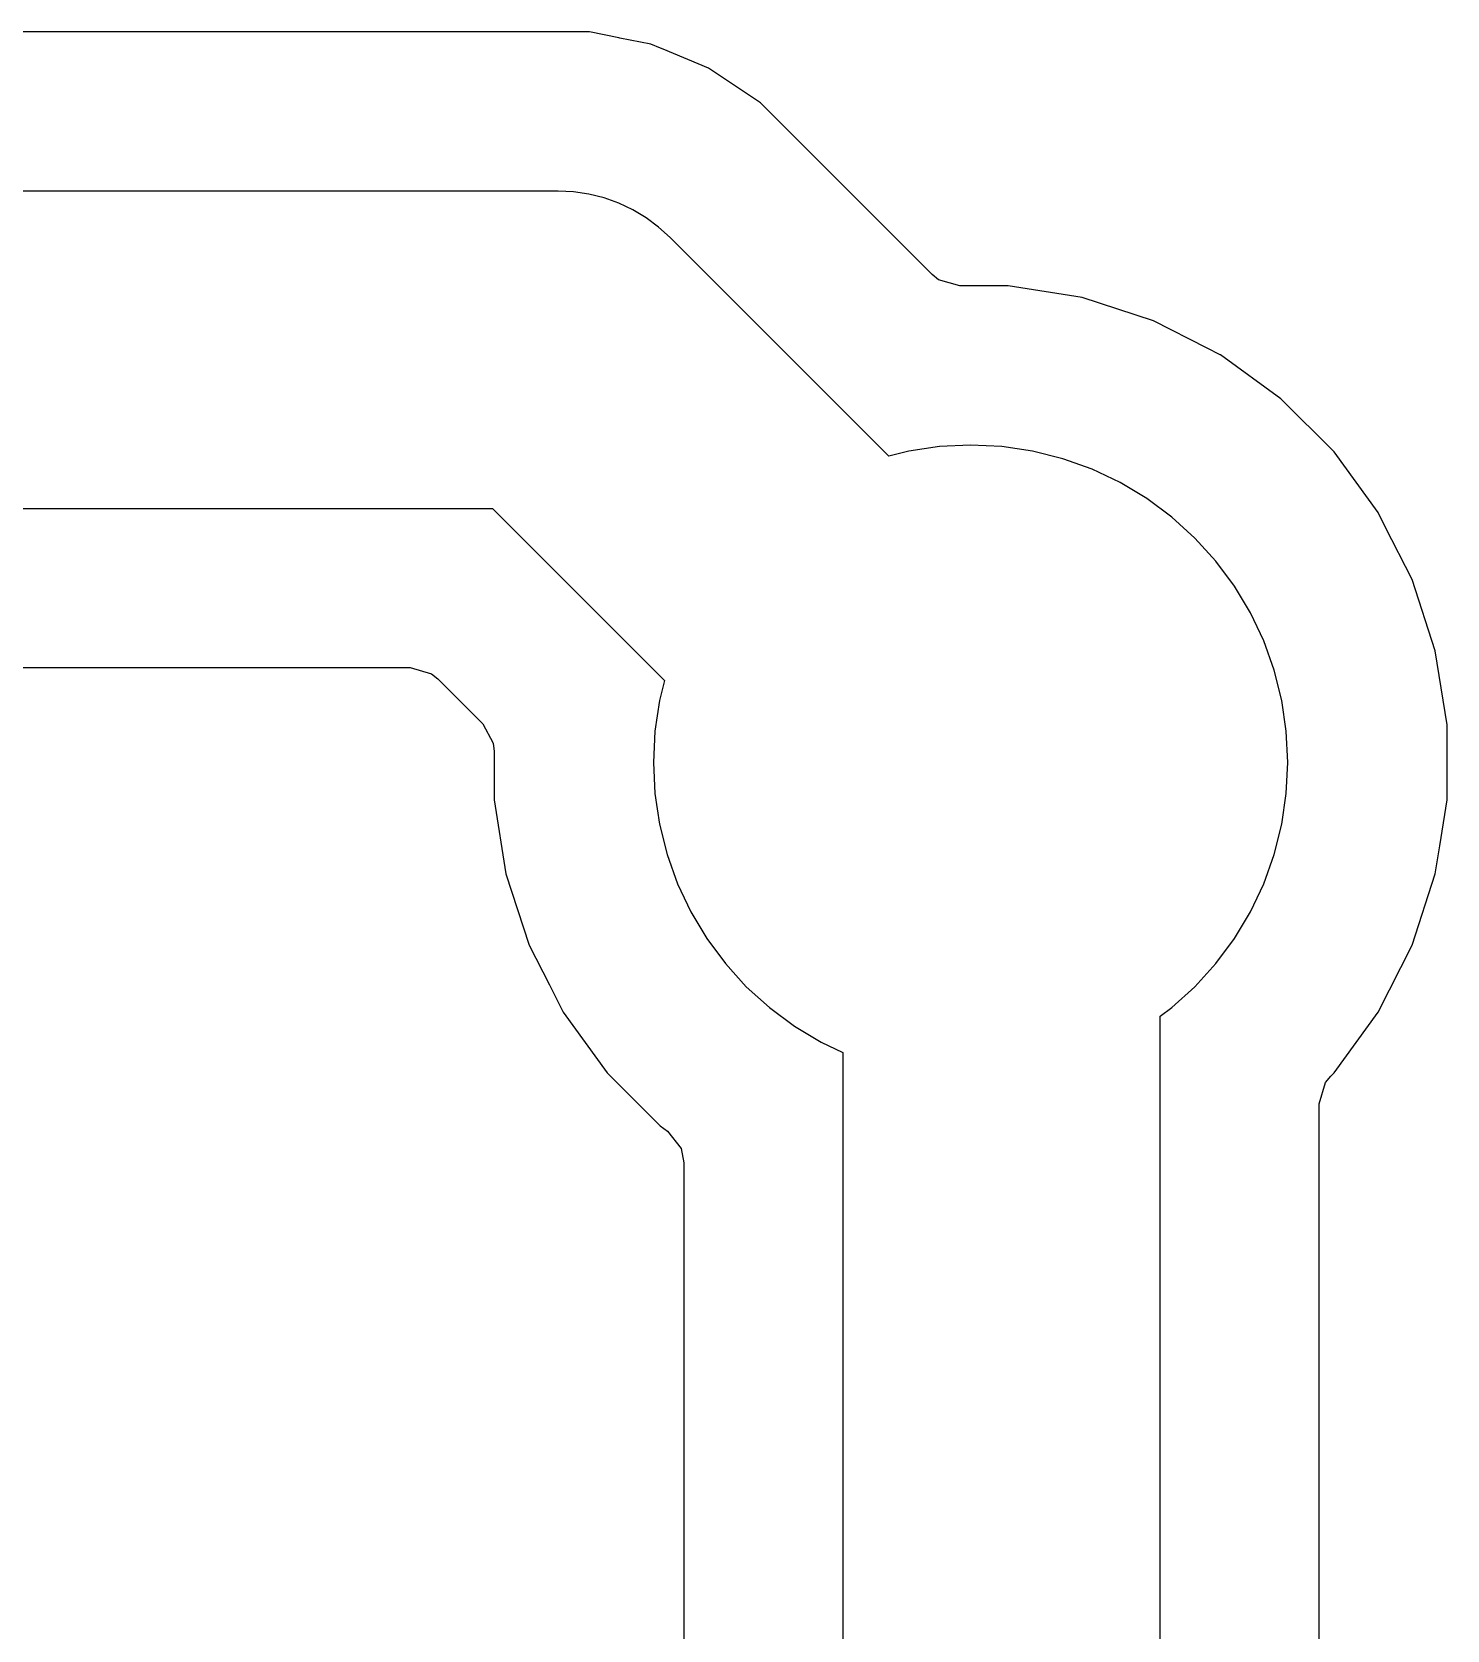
# Model space of a CAD drawing. Header units: metres. Extents: x 85.4 to 154.6, y -104.6 to -40.4.
# Drawn here: x 140.55 to 145, y -81.03 to -76 of the extents above; entities that cross this region are included whole.
import ezdxf

# ---------------------------------------------------------------- set-up
doc = ezdxf.new("R2010")
doc.units = ezdxf.units.M

msp = doc.modelspace()

# ---------------------------------------------------------------- linework, layer by layer
for points in [[(144.601, -87.6877), (144.601, -79.3756), (144.6206, -79.3087), (144.6372, -79.2882), (144.6475, -79.2779), (144.6475, -79.2779), (144.6475, -79.2779), (144.6475, -79.2778), (144.6475, -79.2778), (144.6475, -79.2778), (144.6475, -79.2778), (144.6475, -79.2778), (144.6476, -79.2778), (144.6476, -79.2778), (144.6476, -79.2778), (144.6476, -79.2778), (144.6476, -79.2778), (144.6476, -79.2778), (144.7864, -79.0867), (144.7864, -79.0867), (144.7864, -79.0867), (144.7864, -79.0867), (144.7864, -79.0867), (144.7864, -79.0867), (144.7864, -79.0867), (144.7864, -79.0867), (144.7864, -79.0867), (144.7864, -79.0867), (144.7864, -79.0867), (144.7864, -79.0867), (144.7864, -79.0867), (144.7864, -79.0867), (144.8937, -78.8762), (144.8937, -78.8762), (144.8937, -78.8762), (144.8937, -78.8762), (144.8937, -78.8762), (144.8937, -78.8762), (144.8937, -78.8762), (144.8937, -78.8762), (144.8937, -78.8762), (144.8937, -78.8762), (144.8937, -78.8762), (144.8937, -78.8762), (144.8937, -78.8762), (144.8937, -78.8761), (144.9667, -78.6515), (144.9667, -78.6515), (144.9667, -78.6515), (144.9667, -78.6515), (144.9667, -78.6515), (144.9667, -78.6515), (144.9667, -78.6515), (144.9667, -78.6515), (144.9667, -78.6515), (144.9667, -78.6515), (144.9667, -78.6515), (144.9667, -78.6515), (144.9667, -78.6515), (144.9667, -78.6514), (144.9807, -78.5629), (145.0036, -78.4182), (145.0036, -78.4182), (145.0036, -78.4182), (145.0036, -78.4182), (145.0036, -78.4182), (145.0036, -78.4181), (145.0036, -78.4181), (145.0036, -78.4181), (145.0036, -78.4181), (145.0036, -78.4181), (145.0036, -78.4181), (145.0036, -78.4181), (145.0036, -78.4181), (145.0036, -78.4181), (145.0036, -78.1819), (145.0036, -78.1819), (145.0036, -78.1819), (145.0036, -78.1819), (145.0036, -78.1819), (145.0036, -78.1819), (145.0036, -78.1819), (145.0036, -78.1819), (145.0036, -78.1819), (145.0036, -78.1818), (145.0036, -78.1818), (145.0036, -78.1818), (145.0036, -78.1818), (145.0036, -78.1818), (144.9667, -77.9486), (144.9667, -77.9485), (144.9667, -77.9485), (144.9667, -77.9485), (144.9667, -77.9485), (144.9667, -77.9485), (144.9667, -77.9485), (144.9667, -77.9485), (144.9667, -77.9485), (144.9667, -77.9485), (144.9667, -77.9485), (144.9667, -77.9485), (144.9667, -77.9485), (144.9667, -77.9485), (144.8937, -77.7238), (144.8937, -77.7238), (144.8937, -77.7238), (144.8937, -77.7238), (144.8937, -77.7238), (144.8937, -77.7238), (144.8937, -77.7238), (144.8937, -77.7238), (144.8937, -77.7238), (144.8937, -77.7238), (144.8937, -77.7238), (144.8937, -77.7238), (144.8937, -77.7238), (144.8937, -77.7238), (144.809, -77.5576), (144.7864, -77.5133), (144.7864, -77.5133), (144.7864, -77.5133), (144.7864, -77.5133), (144.7864, -77.5133), (144.7864, -77.5133), (144.7864, -77.5133), (144.7864, -77.5133), (144.7864, -77.5133), (144.7864, -77.5133), (144.7864, -77.5133), (144.7864, -77.5133), (144.7864, -77.5133), (144.7864, -77.5133), (144.6476, -77.3222), (144.6476, -77.3222), (144.6476, -77.3222), (144.6476, -77.3222), (144.6476, -77.3222), (144.6476, -77.3222), (144.6475, -77.3222), (144.6475, -77.3222), (144.6475, -77.3222), (144.6475, -77.3222), (144.6475, -77.3222), (144.6475, -77.3221), (144.6475, -77.3221), (144.6475, -77.3221), (144.4805, -77.1551), (144.4805, -77.1551), (144.4805, -77.1551), (144.4805, -77.1551), (144.4805, -77.1551), (144.4805, -77.1551), (144.4805, -77.1551), (144.4805, -77.1551), (144.4805, -77.1551), (144.4805, -77.1551), (144.4805, -77.1551), (144.4805, -77.1551), (144.4805, -77.1551), (144.4805, -77.1551), (144.2894, -77.0163), (144.2894, -77.0162), (144.2894, -77.0162), (144.2894, -77.0162), (144.2894, -77.0162), (144.2894, -77.0162), (144.2893, -77.0162), (144.2893, -77.0162), (144.2893, -77.0162), (144.2893, -77.0162), (144.2893, -77.0162), (144.2893, -77.0162), (144.2893, -77.0162), (144.2893, -77.0162), (144.2481, -76.9952), (144.0789, -76.909), (144.0789, -76.909), (144.0789, -76.909), (144.0789, -76.909), (144.0789, -76.909), (144.0788, -76.909), (144.0788, -76.909), (144.0788, -76.909), (144.0788, -76.909), (144.0788, -76.909), (144.0788, -76.909), (144.0788, -76.909), (144.0788, -76.909), (144.0788, -76.909), (143.8542, -76.836), (143.8542, -76.836), (143.8542, -76.836), (143.8542, -76.836), (143.8542, -76.836), (143.8541, -76.836), (143.8541, -76.836), (143.8541, -76.836), (143.8541, -76.836), (143.8541, -76.836), (143.8541, -76.836), (143.8541, -76.836), (143.8541, -76.836), (143.8541, -76.836), (143.6208, -76.799), (143.6208, -76.799), (143.6208, -76.799), (143.6208, -76.799), (143.6208, -76.799), (143.6208, -76.799), (143.6208, -76.799), (143.6208, -76.799), (143.6208, -76.799), (143.6208, -76.799), (143.6208, -76.799), (143.6208, -76.799), (143.6208, -76.799), (143.6207, -76.799), (143.4685, -76.799), (143.4016, -76.7794), (143.3811, -76.7628), (142.9872, -76.3689), (142.9872, -76.3689), (142.9872, -76.3689), (142.9872, -76.3689), (142.9872, -76.3689), (142.9801, -76.3619), (142.8408, -76.2225), (142.8408, -76.2225), (142.8408, -76.2225), (142.8408, -76.2225), (142.8408, -76.2225), (142.8408, -76.2225), (142.8408, -76.2225), (142.8407, -76.2225), (142.8407, -76.2225), (142.8407, -76.2225), (142.8407, -76.2225), (142.8407, -76.2225), (142.8407, -76.2225), (142.8407, -76.2225), (142.8407, -76.2224), (142.6768, -76.113), (142.6768, -76.1129), (142.6768, -76.1129), (142.6768, -76.1129), (142.6768, -76.1129), (142.6768, -76.1129), (142.6768, -76.1129), (142.6768, -76.1129), (142.6768, -76.1129), (142.6768, -76.1129), (142.6768, -76.1129), (142.6768, -76.1129), (142.6768, -76.1129), (142.6768, -76.1129), (142.6768, -76.1129), (142.6767, -76.1129), (142.5334, -76.0535), (142.5254, -76.0502), (142.4947, -76.0375), (142.4947, -76.0375), (142.4947, -76.0375), (142.4947, -76.0375), (142.4947, -76.0375), (142.4946, -76.0375), (142.4946, -76.0375), (142.4946, -76.0375), (142.4946, -76.0375), (142.4946, -76.0375), (142.4946, -76.0375), (142.4946, -76.0375), (142.4946, -76.0375), (142.4946, -76.0375), (142.3979, -76.0182), (142.3945, -76.0175), (142.3945, -76.0175), (142.3945, -76.0175), (142.3945, -76.0175), (142.3945, -76.0175), (142.3945, -76.0175), (142.3945, -76.0175), (142.3945, -76.0175), (142.3013, -75.999), (142.3013, -75.999), (142.3013, -75.999), (142.3013, -75.999), (142.3013, -75.999), (142.3013, -75.999), (142.3012, -75.999), (142.3012, -75.999), (142.3012, -75.999), (142.3012, -75.999), (142.3012, -75.999), (142.3012, -75.999), (142.3012, -75.999), (142.3012, -75.999), (139.6758, -75.999)], [(144.0998, -88.1), (144.0998, -79.1003), (144.0998, -79.1003), (144.0998, -79.1003), (144.0998, -79.1003), (144.0998, -79.1003), (144.0998, -79.1003), (144.0998, -79.1003), (144.0998, -79.1003), (144.0998, -79.1002), (144.0998, -79.1002), (144.0998, -79.1002), (144.0998, -79.1002), (144.0998, -79.1002), (144.0998, -79.1002), (144.0998, -79.1002), (144.0998, -79.1002), (144.0998, -79.1002), (144.0998, -79.1002), (144.0998, -79.1002), (144.0998, -79.1002), (144.0998, -79.1001), (144.0998, -79.1001), (144.0998, -79.1001), (144.0998, -79.1001), (144.0998, -79.1001), (144.0998, -79.1001), (144.0998, -79.1001), (144.0998, -79.1001), (144.0998, -79.1001), (144.0998, -79.1001), (144.0998, -79.1001), (144.0998, -79.1001), (144.0998, -79.1001), (144.0998, -79.1001), (144.0998, -79.1001), (144.0998, -79.1), (144.0998, -79.1), (144.0998, -79.1), (144.0998, -79.1), (144.0998, -79.1), (144.0998, -79.1), (144.0998, -79.1), (144.0999, -79.1), (144.0999, -79.1), (144.0999, -79.1), (144.0999, -79.1), (144.0999, -79.1), (144.0999, -79.1), (144.0999, -79.1), (144.0999, -79.1), (144.0999, -79.1), (144.0999, -79.0999), (144.0999, -79.0999), (144.0999, -79.0999), (144.0999, -79.0999), (144.0999, -79.0999), (144.0999, -79.0999), (144.0999, -79.0999), (144.0999, -79.0999), (144.0999, -79.0999), (144.0999, -79.0999), (144.1, -79.0999), (144.1367, -79.0726), (144.2094, -79.0068), (144.2753, -78.9341), (144.3337, -78.8553), (144.3841, -78.7712), (144.4261, -78.6825), (144.4591, -78.5901), (144.4829, -78.495), (144.4973, -78.398), (144.5022, -78.3), (144.4973, -78.202), (144.4829, -78.105), (144.4591, -78.0099), (144.4261, -77.9175), (144.3841, -77.8288), (144.3337, -77.7447), (144.2753, -77.6659), (144.2094, -77.5932), (144.1367, -77.5274), (144.0579, -77.4689), (143.9738, -77.4185), (143.8851, -77.3766), (143.7928, -77.3435), (143.6976, -77.3197), (143.6006, -77.3053), (143.5027, -77.3005), (143.4047, -77.3053), (143.3077, -77.3197), (143.2451, -77.3354), (143.2451, -77.3354), (143.2451, -77.3354), (143.2451, -77.3354), (143.2451, -77.3354), (143.2451, -77.3354), (143.2451, -77.3354), (143.2451, -77.3354), (143.2451, -77.3354), (143.245, -77.3354), (143.245, -77.3354), (143.245, -77.3354), (143.245, -77.3354), (143.245, -77.3354), (143.245, -77.3354), (143.245, -77.3354), (143.245, -77.3354), (143.245, -77.3354), (143.245, -77.3354), (143.245, -77.3354), (143.245, -77.3354), (143.2449, -77.3354), (143.2449, -77.3354), (143.2449, -77.3354), (143.2449, -77.3354), (143.2449, -77.3354), (143.2449, -77.3354), (143.2449, -77.3354), (143.2449, -77.3354), (143.2449, -77.3354), (143.2449, -77.3354), (143.2449, -77.3354), (143.2449, -77.3354), (143.2448, -77.3354), (143.2448, -77.3354), (143.2448, -77.3354), (143.2448, -77.3354), (143.2448, -77.3354), (143.2448, -77.3353), (143.2448, -77.3353), (143.2448, -77.3353), (143.2448, -77.3353), (143.2448, -77.3353), (143.2448, -77.3353), (143.2448, -77.3353), (143.2447, -77.3353), (143.2447, -77.3353), (143.2447, -77.3353), (143.2447, -77.3353), (143.2447, -77.3353), (143.2447, -77.3353), (143.2447, -77.3353), (143.2447, -77.3353), (143.2447, -77.3353), (143.2447, -77.3353), (143.2447, -77.3353), (143.2447, -77.3353), (143.2447, -77.3353), (143.2447, -77.3353), (143.2447, -77.3352), (143.2447, -77.3352), (143.2446, -77.3352), (142.556, -76.6466), (142.5197, -76.6137), (142.4803, -76.5845), (142.4382, -76.5593), (142.3939, -76.5383), (142.3477, -76.5218), (142.3001, -76.5099), (142.2516, -76.5027), (142.2026, -76.5002), (139.4238, -76.5002)], [(139.4238, -77.4998), (141.9954, -77.4998), (141.9955, -77.4998), (141.9955, -77.4998), (141.9955, -77.4998), (141.9955, -77.4998), (141.9955, -77.4998), (141.9955, -77.4998), (141.9955, -77.4998), (141.9955, -77.4998), (141.9955, -77.4998), (141.9955, -77.4998), (141.9955, -77.4998), (141.9955, -77.4998), (141.9955, -77.4998), (141.9956, -77.4998), (141.9956, -77.4998), (141.9956, -77.4998), (141.9956, -77.4998), (141.9956, -77.4998), (141.9956, -77.4998), (141.9956, -77.4998), (141.9956, -77.4998), (141.9956, -77.4998), (141.9956, -77.4998), (141.9956, -77.4998), (141.9956, -77.4998), (141.9956, -77.4998), (141.9957, -77.4998), (141.9957, -77.4998), (141.9957, -77.4998), (141.9957, -77.4998), (141.9957, -77.4998), (141.9957, -77.4998), (141.9957, -77.4998), (141.9957, -77.4998), (141.9957, -77.4998), (141.9957, -77.4998), (141.9957, -77.4998), (141.9957, -77.4998), (141.9957, -77.4998), (141.9957, -77.4998), (141.9957, -77.4999), (141.9958, -77.4999), (141.9958, -77.4999), (141.9958, -77.4999), (141.9958, -77.4999), (141.9958, -77.4999), (141.9958, -77.4999), (141.9958, -77.4999), (141.9958, -77.4999), (142.5379, -78.042), (142.5379, -78.042), (142.5379, -78.042), (142.5379, -78.042), (142.5379, -78.042), (142.5379, -78.042), (142.5379, -78.042), (142.5379, -78.042), (142.5379, -78.042), (142.5379, -78.042), (142.5379, -78.042), (142.5379, -78.0421), (142.538, -78.0421), (142.538, -78.0421), (142.538, -78.0421), (142.538, -78.0421), (142.538, -78.0421), (142.538, -78.0421), (142.538, -78.0421), (142.538, -78.0421), (142.538, -78.0421), (142.538, -78.0421), (142.538, -78.0421), (142.538, -78.0421), (142.538, -78.0421), (142.538, -78.0421), (142.538, -78.0422), (142.538, -78.0422), (142.538, -78.0422), (142.538, -78.0422), (142.538, -78.0422), (142.538, -78.0422), (142.538, -78.0422), (142.538, -78.0422), (142.538, -78.0422), (142.538, -78.0422), (142.538, -78.0422), (142.538, -78.0422), (142.538, -78.0422), (142.538, -78.0423), (142.538, -78.0423), (142.538, -78.0423), (142.538, -78.0423), (142.538, -78.0423), (142.538, -78.0423), (142.538, -78.0423), (142.538, -78.0423), (142.538, -78.0423), (142.538, -78.0423), (142.538, -78.0423), (142.538, -78.0423), (142.538, -78.0424), (142.538, -78.0424), (142.538, -78.0424), (142.538, -78.0424), (142.538, -78.0424), (142.538, -78.0424), (142.538, -78.0424), (142.538, -78.0424), (142.538, -78.0424), (142.538, -78.0424), (142.538, -78.0424), (142.538, -78.0424), (142.538, -78.0424), (142.538, -78.0424), (142.538, -78.0425), (142.538, -78.0425), (142.538, -78.0425), (142.5224, -78.105), (142.508, -78.202), (142.5032, -78.3), (142.508, -78.398), (142.5224, -78.495), (142.5462, -78.5901), (142.5792, -78.6825), (142.6212, -78.7712), (142.6716, -78.8553), (142.73, -78.9341), (142.7959, -79.0068), (142.8686, -79.0726), (142.9474, -79.1311), (143.0315, -79.1815), (143.1, -79.2139), (143.1, -79.2139), (143.1, -79.2139), (143.1, -79.2139), (143.1, -79.2139), (143.1, -79.2139), (143.1, -79.2139), (143.1, -79.2139), (143.1, -79.2139), (143.1, -79.2139), (143.1, -79.2139), (143.1, -79.2139), (143.1001, -79.2139), (143.1001, -79.2139), (143.1001, -79.2139), (143.1001, -79.2139), (143.1001, -79.2139), (143.1001, -79.2139), (143.1001, -79.214), (143.1001, -79.214), (143.1001, -79.214), (143.1001, -79.214), (143.1001, -79.214), (143.1001, -79.214), (143.1001, -79.214), (143.1001, -79.214), (143.1001, -79.214), (143.1001, -79.214), (143.1001, -79.214), (143.1002, -79.214), (143.1002, -79.214), (143.1002, -79.214), (143.1002, -79.214), (143.1002, -79.214), (143.1002, -79.214), (143.1002, -79.2141), (143.1002, -79.2141), (143.1002, -79.2141), (143.1002, -79.2141), (143.1002, -79.2141), (143.1002, -79.2141), (143.1002, -79.2141), (143.1002, -79.2141), (143.1002, -79.2141), (143.1002, -79.2141), (143.1002, -79.2141), (143.1002, -79.2141), (143.1002, -79.2142), (143.1002, -79.2142), (143.1002, -79.2142), (143.1002, -79.2142), (143.1002, -79.2142), (143.1002, -79.2142), (143.1002, -79.2142), (143.1002, -79.2142), (143.1002, -79.2142), (143.1002, -79.2142), (143.1002, -79.2142), (143.1002, -79.2142), (143.1002, -79.2143), (143.1002, -79.2143), (143.1002, -79.2143), (143.1002, -79.2143), (143.1002, -79.2143), (143.1002, -79.2143), (143.1002, -79.2143), (143.1002, -79.2143), (143.1002, -79.2143), (143.1002, -88.1)], [(139.6758, -78.001), (141.7368, -78.001), (141.8037, -78.0206), (141.8242, -78.0372), (141.9654, -78.1784), (141.9988, -78.2396), (142.0017, -78.2658), (142.0017, -78.4181), (142.0017, -78.4181), (142.0017, -78.4181), (142.0017, -78.4181), (142.0017, -78.4181), (142.0017, -78.4181), (142.0017, -78.4181), (142.0017, -78.4181), (142.0017, -78.4181), (142.0017, -78.4182), (142.0017, -78.4182), (142.0017, -78.4182), (142.0017, -78.4182), (142.0017, -78.4182), (142.0386, -78.6514), (142.0386, -78.6515), (142.0386, -78.6515), (142.0386, -78.6515), (142.0386, -78.6515), (142.0386, -78.6515), (142.0386, -78.6515), (142.0386, -78.6515), (142.0386, -78.6515), (142.0386, -78.6515), (142.0386, -78.6515), (142.0386, -78.6515), (142.0386, -78.6515), (142.0386, -78.6515), (142.1116, -78.8762), (142.1116, -78.8762), (142.1116, -78.8762), (142.1116, -78.8762), (142.1116, -78.8762), (142.1116, -78.8762), (142.1116, -78.8762), (142.1116, -78.8762), (142.1116, -78.8762), (142.1116, -78.8762), (142.1116, -78.8762), (142.1116, -78.8762), (142.1116, -78.8762), (142.1116, -78.8762), (142.1753, -79.0012), (142.2189, -79.0867), (142.2189, -79.0867), (142.2189, -79.0867), (142.2189, -79.0867), (142.2189, -79.0867), (142.2189, -79.0867), (142.2189, -79.0867), (142.2189, -79.0867), (142.2189, -79.0867), (142.2189, -79.0867), (142.2189, -79.0867), (142.2189, -79.0867), (142.2189, -79.0867), (142.2189, -79.0867), (142.3577, -79.2778), (142.3577, -79.2778), (142.3577, -79.2778), (142.3577, -79.2778), (142.3577, -79.2778), (142.3577, -79.2778), (142.3578, -79.2778), (142.3578, -79.2778), (142.3578, -79.2778), (142.3578, -79.2778), (142.3578, -79.2778), (142.3578, -79.2779), (142.3578, -79.2779), (142.3578, -79.2779), (142.5248, -79.4449), (142.5248, -79.4449), (142.5248, -79.4449), (142.5248, -79.4449), (142.5248, -79.4449), (142.5248, -79.4449), (142.5248, -79.4449), (142.5248, -79.4449), (142.5248, -79.4449), (142.5248, -79.4449), (142.5248, -79.4449), (142.5248, -79.4449), (142.5248, -79.4449), (142.5248, -79.4449), (142.548, -79.4618), (142.5906, -79.5169), (142.599, -79.5618), (142.599, -87.6877)]]:
    msp.add_lwpolyline(points)

doc.saveas('drawing.dxf')
